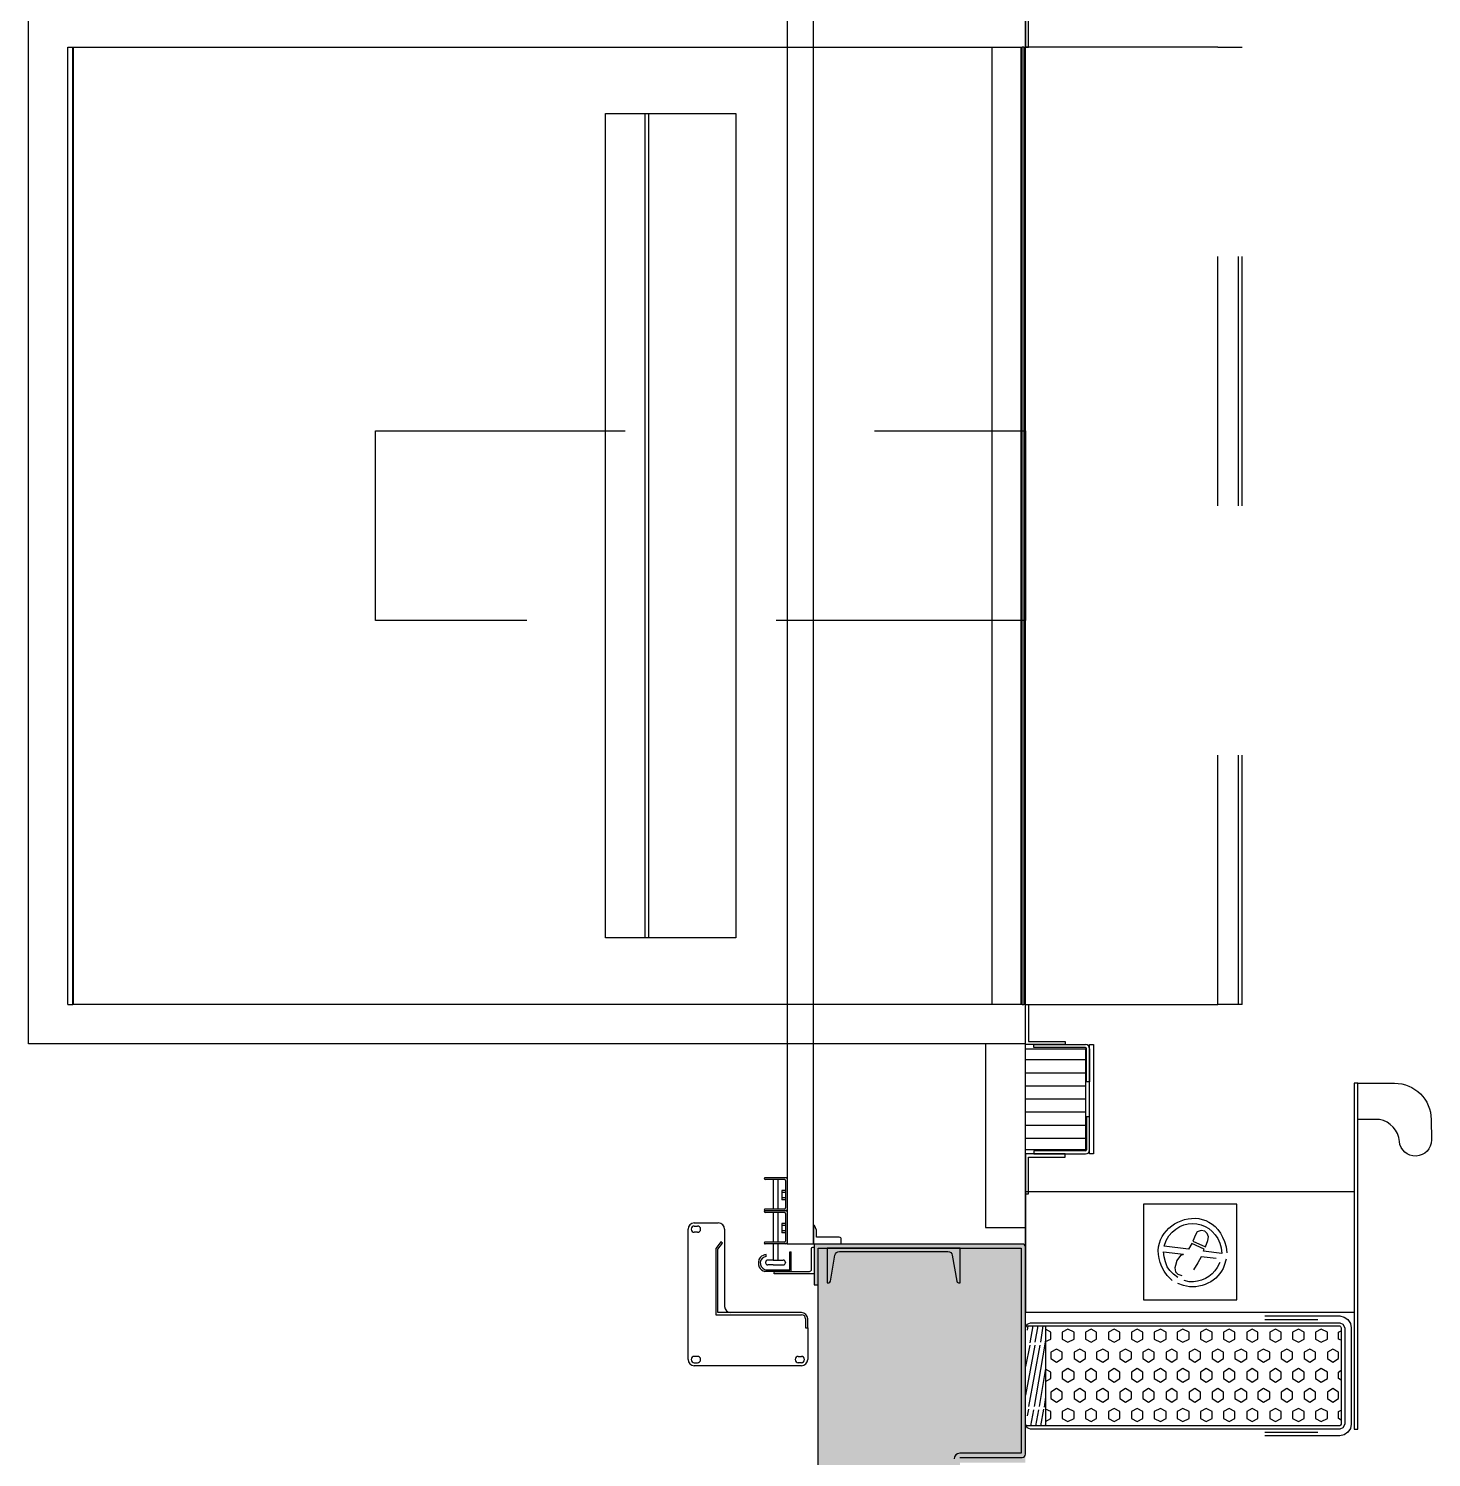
# Model space of a CAD drawing. Header units: inches. Extents: x 2743 to 10591, y -1604 to 5792.
# Drawn here: x 5442.5 to 5548, y 432.5 to 540 of the extents above; entities that cross this region are included whole.
import ezdxf

# ---------------------------------------------------------------- set-up
doc = ezdxf.new("R2010")
doc.units = ezdxf.units.IN
doc.header["$LTSCALE"] = 0.1875
doc.header["$MEASUREMENT"] = 0
doc.linetypes.add('dash3', pattern=[200, 100, -100])
for name, color, linetype in [('1', 1, 'Continuous'), ('A-N-APP-SAN', 1, 'Continuous'), ('A-N-MUR-INT', 3, 'Continuous'), ('A-N-PORTE-EXT', 2, 'Continuous'), ('fill253', 253, 'Continuous'), ('PDF_Geometry', 7, 'Continuous'), ('S-N-ACIER', 4, 'Continuous')]:
    doc.layers.add(name, color=color, linetype=linetype)

msp = doc.modelspace()

# ---------------------------------------------------------------- hatches: boundary and pattern name
at = {"layer": 'fill253'}
h = msp.add_hatch(color=7, dxfattribs=at)
h.dxf.hatch_style = 1
edge = h.paths.add_edge_path()
edge.add_line((5512.5222, 423.81579), (5512.53528, 432.14633))
edge.add_line((5512.53528, 432.14633), (5517.44259, 432.14633))
edge.add_line((5517.44259, 432.14633), (5517.45769, 448.35085))
edge.add_arc((5517.22154, 448.35107), 0.23616, 359.9466027, 450.0156662)
edge.add_line((5517.22148, 448.58722), (5501.55039, 448.58725))
edge.add_line((5501.55039, 448.58725), (5501.55039, 445.52084))
edge.add_line((5501.55039, 445.52084), (5501.86535, 445.52084))
edge.add_line((5501.86535, 445.52084), (5501.86557, 429.42338))
edge.add_line((5501.86557, 429.42338), (5512.28623, 424.80004))
edge.add_line((5512.28623, 424.80004), (5512.28623, 423.81579))
edge.add_line((5512.28623, 423.81579), (5512.5222, 423.81579))

# ---------------------------------------------------------------- linework, layer by layer
at = {"color": 7}
for p, q in [((5499.53457, 556.60424), (5499.53457, 448.60332)), ((5501.50306, 448.60332), (5501.50306, 556.60424)), ((5499.53457, 448.60332), (5501.50306, 448.60332))]:
    msp.add_line(p, q, dxfattribs=at)
for points in [[(5501.55039, 446.34191), (5498.55828, 446.34191), (5498.55828, 446.4364, -0.414213562), (5498.65277, 446.53089), (5501.21142, 446.53089, 0.414213562), (5501.36142, 446.68089), (5501.36142, 448.25529, -0.414213562), (5501.45591, 448.34978), (5501.55039, 448.34978)], [(5512.53528, 445.67387), (5512.53528, 448.27229), (5502.53532, 448.27229), (5502.53532, 445.67387), (5502.65604, 445.67387, 0.366587783), (5502.79413, 445.79083), (5503.12063, 447.74808, -0.366587783), (5503.45599, 448.03213), (5511.6146, 448.03213, -0.366587783), (5511.94997, 447.74808), (5512.27647, 445.79083, 0.366587783), (5512.41456, 445.67387)]]:
    msp.add_lwpolyline(points, format="xyb", close=True)
at = {"layer": '1', "color": 7}
for p, q in [((5499.44395, 453.56998), (5497.86891, 453.56998)), ((5499.32312, 453.44915), (5497.86891, 453.44915)), ((5498.47519, 453.44915), (5498.47519, 451.20748)), ((5498.83767, 453.44915), (5498.83767, 451.20748)), ((5499.53457, 453.47936), (5499.53457, 451.17727)), ((5499.41374, 452.61151), (5499.13022, 452.61151)), ((5499.13022, 452.61151), (5499.13022, 451.90668)), ((5499.41374, 452.45846), (5499.13022, 452.45846)), ((5499.41374, 453.35853), (5499.41374, 451.2981)), ((5499.41374, 452.05973), (5499.13022, 452.05973)), ((5499.41374, 451.90668), (5499.13022, 451.90668)), ((5499.32312, 451.20748), (5497.86891, 451.20748)), ((5499.44395, 451.08665), (5497.86891, 451.08665)), ((5499.44395, 451.08665), (5497.86891, 451.08665)), ((5499.32312, 450.96583), (5497.86891, 450.96583)), ((5498.47519, 450.96583), (5498.47519, 448.72415)), ((5498.83767, 450.96583), (5498.83767, 448.72415)), ((5499.41374, 450.87521), (5499.41374, 448.81477)), ((5499.53457, 450.99603), (5499.53457, 448.69394)), ((5499.41374, 450.12818), (5499.13022, 450.12818)), ((5499.13022, 450.12818), (5499.13022, 449.42335)), ((5499.41374, 449.97513), (5499.13022, 449.97513)), ((5499.41374, 449.5764), (5499.13022, 449.5764)), ((5499.41374, 449.42335), (5499.13022, 449.42335)), ((5501.59084, 449.97109), (5501.50306, 449.97109)), ((5501.50306, 449.97109), (5501.50306, 448.60332)), ((5501.73213, 449.62629), (5501.59084, 449.97109)), ((5501.73213, 449.09364), (5501.73213, 449.62629)), ((5499.32312, 448.72415), (5497.86891, 448.72415)), ((5499.44395, 448.60332), (5497.86891, 448.60332)), ((5498.47519, 448.60332), (5498.47519, 447.3764)), ((5498.83767, 448.60332), (5498.83767, 447.3764)), ((5501.50306, 448.60332), (5503.59815, 448.60454)), ((5503.45382, 449.09364), (5501.73213, 449.09364)), ((5503.59815, 448.60454), (5503.59815, 448.94354)), ((5497.9057, 447.19516), (5497.9057, 447.18307)), ((5497.9582, 447.65366), (5497.9582, 447.78882)), ((5498.47519, 447.01392), (5498.07485, 447.01392)), ((5498.47519, 447.3764), (5498.08694, 447.3764)), ((5498.47519, 447.3764), (5498.83767, 447.3764)), ((5498.47519, 447.01392), (5498.83767, 447.01392)), ((5498.83767, 447.3764), (5499.22592, 447.3764)), ((5498.83767, 447.01392), (5499.238, 447.01392)), ((5499.40716, 447.19516), (5499.40716, 447.18307)), ((5499.72573, 446.64615), (5499.72573, 447.99625)), ((5499.72573, 447.99625), (5499.8401, 447.99625)), ((5499.8401, 446.53089), (5499.8401, 447.99625)), ((5499.8401, 446.53089), (5497.85537, 446.53089)), ((5498.01587, 446.64615), (5499.72573, 446.64615))]:
    msp.add_line(p, q, dxfattribs=at)
for centre, radius, start, end in [((5497.86891, 453.50957), 0.06041, 90.000005, 270.00001), ((5499.32312, 453.35853), 0.09062, 0.0000025, 90.000005), ((5499.44395, 453.47936), 0.09062, 0.0000025, 90.000005), ((5499.32312, 451.2981), 0.09062, 270.00001, 0.0000025), ((5497.86891, 451.14707), 0.06041, 90.000005, 270.00001), ((5497.86891, 451.02624), 0.06041, 90.000005, 270.00001), ((5499.32312, 450.87521), 0.09062, 0.0000025, 90.000005), ((5499.44395, 451.17727), 0.09062, 270.00001, 0.0000025), ((5499.44395, 450.99603), 0.09062, 0.0000025, 90.000005), ((5497.86891, 448.66374), 0.06041, 90.000005, 270.00001), ((5499.32312, 448.81477), 0.09062, 270.00001, 0.0000025), ((5499.44395, 448.69394), 0.09062, 270.00001, 0.0000025), ((5503.44793, 448.94354), 0.15021, 0, 87.7543342), ((5498.0771, 447.14544), 0.71537, 142.4074318, 204.8686921), ((5498.01587, 447.14957), 0.50738, 96.5271114, 249.4491456), ((5498.01587, 447.07578), 0.71537, 94.6243436, 134.9736588), ((5498.08694, 447.19516), 0.18124, 90.000005, 180.0000007), ((5498.07485, 447.18307), 0.16916, 180.0000007, 270.00001), ((5499.22592, 447.19516), 0.18124, 0.0000025, 90.000005), ((5499.238, 447.18307), 0.16916, 270.00001, 0.0000025), ((5498.03494, 447.22335), 0.71537, 211.9683459, 255.4621163), ((5498.01392, 447.22026), 0.57411, 251.9266191, 270)]:
    msp.add_arc(centre, radius, start, end, dxfattribs=at)
at = {"layer": 'A-N-APP-SAN', "color": 7}
for p, q in [((5517.44904, 541.61443), (5517.44904, 538.60262)), ((5517.68526, 538.60262), (5517.68526, 541.37821)), ((5517.44904, 538.60262), (5517.68526, 538.60262)), ((5517.44116, 463.59096), (5517.44116, 466.60277)), ((5517.44116, 466.60277), (5517.67738, 466.60277)), ((5517.67738, 466.60277), (5517.67738, 463.82718)), ((5520.43328, 463.59096), (5517.44116, 463.59096)), ((5517.67738, 463.82718), (5520.43328, 463.82718)), ((5518.08541, 463.59096), (5521.95611, 463.59096)), ((5518.08541, 463.35474), (5518.08541, 463.59096)), ((5521.95611, 463.35474), (5518.08541, 463.35474)), ((5520.43328, 463.82718), (5520.43328, 463.59096)), ((5522.03485, 460.79569), (5522.03485, 463.276)), ((5522.27107, 455.36263), (5522.27107, 463.59096)), ((5522.27107, 463.59096), (5522.56634, 463.59096)), ((5522.27107, 463.276), (5522.27107, 460.79569)), ((5522.56634, 463.59096), (5522.56634, 455.36263)), ((5522.27107, 460.79569), (5522.03485, 460.79569)), ((5522.27107, 458.1579), (5522.03485, 458.1579)), ((5522.03485, 458.1579), (5522.03485, 455.67759)), ((5522.27107, 455.67759), (5522.27107, 458.1579)), ((5521.95611, 455.59885), (5518.08541, 455.59885)), ((5518.08541, 455.59885), (5518.08541, 455.36263)), ((5520.43328, 455.36263), (5517.44116, 455.36263)), ((5517.44116, 455.36263), (5517.44116, 452.35083)), ((5517.67738, 452.35083), (5517.67738, 455.12641)), ((5517.67738, 455.12641), (5520.43328, 455.12641)), ((5518.08541, 455.36263), (5521.95611, 455.36263)), ((5520.43328, 455.12641), (5520.43328, 455.36263)), ((5522.56634, 455.36263), (5522.27107, 455.36263)), ((5517.44116, 452.35083), (5517.67738, 452.35083))]:
    msp.add_line(p, q, dxfattribs=at)
for centre, radius, start, end in [((5521.95611, 463.276), 0.31496, 0, 89.9999975), ((5521.95611, 463.276), 0.07874, 0, 89.9999975), ((5521.95611, 455.67759), 0.31496, 270.0000025, 360), ((5521.95611, 455.67759), 0.07874, 270.0000025, 360)]:
    msp.add_arc(centre, radius, start, end, dxfattribs=at)
at = {"layer": 'A-N-MUR-INT', "color": 7}
msp.add_line((5501.86557, 429.42338), (5501.86557, 445.52084), dxfattribs=at)
at = {"layer": 'A-N-PORTE-EXT', "color": 7}
for p, q in [((5517.44116, 448.35137), (5517.44116, 556.85436)), ((5442.49643, 463.65002), (5442.49643, 541.55537)), ((5445.44918, 466.60277), (5445.44918, 538.60262)), ((5445.44918, 538.60262), (5445.82443, 538.60262)), ((5445.82443, 538.60262), (5445.87574, 538.60262)), ((5445.82443, 466.60277), (5445.82443, 538.60262)), ((5445.87574, 466.60277), (5445.87574, 538.60262)), ((5445.87574, 538.60262), (5517.12297, 538.60262)), ((5514.94904, 466.60277), (5514.94904, 538.60262)), ((5517.12297, 466.60277), (5517.12297, 538.60262)), ((5517.12297, 538.60262), (5517.19675, 538.60262)), ((5517.32695, 538.60262), (5517.19675, 538.60262)), ((5517.19675, 466.60277), (5517.19675, 538.60262)), ((5517.19675, 466.60277), (5517.19675, 538.60262)), ((5517.32695, 538.60262), (5517.32695, 466.60277)), ((5517.32695, 538.60262), (5517.44904, 538.60262)), ((5517.44904, 466.60277), (5517.44904, 538.60262)), ((5485.88199, 533.60263), (5495.66339, 533.60263)), ((5485.88199, 471.60276), (5485.88199, 533.60263)), ((5488.83021, 533.60263), (5488.83021, 471.60276)), ((5489.10888, 533.60263), (5489.10888, 471.60276)), ((5495.66339, 533.60263), (5495.66339, 471.60276)), ((5495.66339, 471.60276), (5485.88199, 471.60276)), ((5445.44918, 466.60277), (5445.82443, 466.60277)), ((5445.87574, 466.60277), (5445.82443, 466.60277)), ((5517.12297, 466.60277), (5445.87574, 466.60277)), ((5517.19675, 466.60277), (5517.12297, 466.60277)), ((5517.19675, 466.60277), (5517.32695, 466.60277)), ((5517.44904, 466.60277), (5517.32695, 466.60277)), ((5517.44116, 463.65002), (5442.49643, 463.65002)), ((5517.44116, 463.65002), (5514.44904, 463.65002)), ((5514.44904, 463.65002), (5514.44904, 449.82803)), ((5517.44116, 449.82803), (5517.44116, 463.65002)), ((5517.44116, 455.67759), (5517.44116, 463.276)), ((5517.44116, 463.276), (5521.95611, 463.276)), ((5521.95611, 463.276), (5521.95611, 455.67759)), ((5521.95611, 462.42955), (5517.44116, 462.42955)), ((5521.95611, 461.4453), (5517.44116, 461.4453)), ((5521.95611, 460.46105), (5517.44116, 460.46105)), ((5521.95611, 459.4768), (5517.44116, 459.4768)), ((5521.95611, 458.49255), (5517.44116, 458.49255)), ((5521.95611, 457.5083), (5517.44116, 457.5083)), ((5521.95611, 456.52405), (5517.44116, 456.52405)), ((5521.95611, 455.67759), (5517.44116, 455.67759)), ((5492.07717, 439.901), (5492.07717, 449.7061)), ((5492.54961, 450.17854), (5494.35473, 450.17854)), ((5492.54961, 449.94232), (5492.78583, 449.94232)), ((5492.78583, 449.46988), (5492.54961, 449.46988)), ((5494.82717, 449.7061), (5494.82717, 443.90099)), ((5514.44904, 449.82803), (5517.44116, 449.82803)), ((5494.54439, 448.75309), (5494.15788, 448.24545)), ((5494.15788, 448.24545), (5494.15788, 443.27107)), ((5494.31536, 448.19232), (5494.66969, 448.65769)), ((5494.31536, 443.42855), (5494.31536, 448.19232)), ((5494.66969, 448.65769), (5494.54439, 448.75309)), ((5494.15788, 443.27107), (5495.29961, 443.27107)), ((5495.29961, 443.42855), (5494.31536, 443.42855)), ((5500.60472, 443.42855), (5495.29961, 443.42855)), ((5495.29961, 443.27107), (5500.60472, 443.27107)), ((5500.91968, 442.95611), (5500.91968, 442.27839)), ((5501.07716, 442.27839), (5501.07716, 442.95611)), ((5500.91968, 442.27839), (5501.07716, 442.27839)), ((5501.07716, 442.27839), (5501.07716, 439.901)), ((5492.78583, 440.13722), (5492.54961, 440.13722)), ((5492.54961, 439.66478), (5492.78583, 439.66478)), ((5500.3685, 440.13722), (5500.60472, 440.13722)), ((5500.60472, 439.66478), (5500.3685, 439.66478)), ((5500.60472, 439.42856), (5492.54961, 439.42856))]:
    msp.add_line(p, q, dxfattribs=at)
at = {"layer": 'A-N-PORTE-EXT', "color": 7, "linetype": 'dash3'}
for p, q in [((5531.92109, 538.60262), (5517.44904, 538.60262)), ((5531.92109, 466.60277), (5531.92109, 538.60262)), ((5531.92109, 538.60262), (5533.4595, 538.60262)), ((5533.4595, 466.60277), (5533.4595, 538.60262)), ((5533.4595, 538.60262), (5533.74789, 538.60262)), ((5533.74789, 466.60277), (5533.74789, 538.60262)), ((5468.59087, 509.72867), (5517.44904, 509.72867)), ((5468.59087, 495.47673), (5468.59087, 509.72867)), ((5517.44904, 509.72867), (5517.44904, 495.47673)), ((5517.44904, 495.47673), (5468.59087, 495.47673)), ((5517.44904, 466.60277), (5531.92109, 466.60277)), ((5533.4595, 466.60277), (5531.92109, 466.60277)), ((5533.74789, 466.60277), (5533.4595, 466.60277))]:
    msp.add_line(p, q, dxfattribs=at)
at = {"layer": 'A-N-PORTE-EXT', "color": 7}
for centre, radius, start, end in [((5492.54961, 449.7061), 0.47244, 90, 180), ((5492.54961, 449.7061), 0.23622, 90, 270), ((5492.78583, 449.7061), 0.23622, 270, 90), ((5494.35473, 449.7061), 0.47244, 0, 90), ((5495.29961, 443.90099), 0.47244, 180, 270), ((5500.60472, 442.95611), 0.47244, 0, 90), ((5500.60472, 442.95611), 0.31496, 0, 90), ((5492.54961, 439.901), 0.47244, 180, 270), ((5492.54961, 439.901), 0.23622, 90, 270), ((5492.78583, 439.901), 0.23622, 270, 90), ((5500.3685, 439.901), 0.23622, 90, 270), ((5500.60472, 439.901), 0.23622, 270, 90), ((5500.60472, 439.901), 0.47244, 270, 0)]:
    msp.add_arc(centre, radius, start, end, dxfattribs=at)
at = {"layer": 'PDF_Geometry', "color": 7, "lineweight": 25}
for points in [[(5542.16864, 460.68471), (5542.16864, 434.67251), (5542.45071, 434.67251), (5542.45071, 460.68471)], [(5526.32583, 444.38781), (5533.33051, 444.38781), (5533.33051, 451.58055), (5526.32583, 451.58055)], [(5531.16799, 448.85389), (5531.215, 449.13596), (5531.12098, 449.37101), (5530.93293, 449.55906), (5530.65087, 449.60607), (5530.3688, 449.51205), (5530.22777, 449.27699), (5530.03972, 448.80688), (5530.97995, 448.38378)], [(5518.94505, 442.28834), (5518.94505, 434.95457), (5518.85102, 434.90756), (5517.58172, 434.90756), (5517.4877, 434.95457), (5517.44069, 435.0486), (5517.44069, 442.28834), (5517.4877, 442.38236), (5517.58172, 442.42937), (5518.85102, 442.42937), (5518.94505, 442.38236)], [(5520.21435, 441.95926), (5520.21435, 441.44214), (5520.63746, 441.20708), (5521.10757, 441.44214), (5521.10757, 441.95926), (5520.63746, 442.19432)], [(5521.95377, 441.95926), (5521.95377, 441.44214), (5522.37687, 441.20708), (5522.79998, 441.44214), (5522.79998, 441.95926), (5522.37687, 442.19432)], [(5523.69319, 441.95926), (5523.69319, 441.44214), (5524.11629, 441.20708), (5524.5394, 441.44214), (5524.5394, 441.95926), (5524.11629, 442.19432)], [(5525.43261, 441.95926), (5525.43261, 441.44214), (5525.85571, 441.20708), (5526.27881, 441.44214), (5526.27881, 441.95926), (5525.85571, 442.19432)], [(5527.12502, 441.95926), (5527.12502, 441.44214), (5527.59513, 441.20708), (5528.01823, 441.44214), (5528.01823, 441.95926), (5527.59513, 442.19432)], [(5528.86444, 441.95926), (5528.86444, 441.44214), (5529.28754, 441.20708), (5529.75765, 441.44214), (5529.75765, 441.95926), (5529.28754, 442.19432)], [(5530.60386, 441.95926), (5530.60386, 441.44214), (5531.02696, 441.20708), (5531.49707, 441.44214), (5531.49707, 441.95926), (5531.02696, 442.19432)], [(5532.34327, 441.95926), (5532.34327, 441.44214), (5532.76638, 441.20708), (5533.18948, 441.44214), (5533.18948, 441.95926), (5532.76638, 442.19432)], [(5534.08269, 441.95926), (5534.08269, 441.44214), (5534.5058, 441.20708), (5534.9289, 441.44214), (5534.9289, 441.95926), (5534.5058, 442.19432)], [(5535.82211, 441.95926), (5535.82211, 441.44214), (5536.24521, 441.20708), (5536.66832, 441.44214), (5536.66832, 441.95926), (5536.24521, 442.19432)], [(5537.51452, 441.95926), (5537.51452, 441.44214), (5537.98463, 441.20708), (5538.40774, 441.44214), (5538.40774, 441.95926), (5537.98463, 442.19432)], [(5539.25394, 441.95926), (5539.25394, 441.44214), (5539.67704, 441.20708), (5540.14715, 441.44214), (5540.14715, 441.95926), (5539.67704, 442.19432)], [(5519.36815, 440.4549), (5519.36815, 439.98478), (5519.79125, 439.70272), (5520.21435, 439.98478), (5520.21435, 440.4549), (5519.79125, 440.68995)], [(5521.10757, 440.4549), (5521.10757, 439.98478), (5521.53067, 439.70272), (5521.95377, 439.98478), (5521.95377, 440.4549), (5521.53067, 440.68995)], [(5522.79998, 440.4549), (5522.79998, 439.98478), (5523.27009, 439.70272), (5523.69319, 439.98478), (5523.69319, 440.4549), (5523.27009, 440.68995)], [(5524.5394, 440.4549), (5524.5394, 439.98478), (5524.9625, 439.70272), (5525.43261, 439.98478), (5525.43261, 440.4549), (5524.9625, 440.68995)], [(5526.27881, 440.4549), (5526.27881, 439.98478), (5526.70192, 439.70272), (5527.12502, 439.98478), (5527.12502, 440.4549), (5526.70192, 440.68995)], [(5528.01823, 440.4549), (5528.01823, 439.98478), (5528.44133, 439.70272), (5528.86444, 439.98478), (5528.86444, 440.4549), (5528.44133, 440.68995)], [(5529.75765, 440.4549), (5529.75765, 439.98478), (5530.18075, 439.70272), (5530.60386, 439.98478), (5530.60386, 440.4549), (5530.18075, 440.68995)], [(5531.49707, 440.4549), (5531.49707, 439.98478), (5531.92017, 439.70272), (5532.34327, 439.98478), (5532.34327, 440.4549), (5531.92017, 440.68995)], [(5533.18948, 440.4549), (5533.18948, 439.98478), (5533.65959, 439.70272), (5534.08269, 439.98478), (5534.08269, 440.4549), (5533.65959, 440.68995)], [(5534.9289, 440.4549), (5534.9289, 439.98478), (5535.352, 439.70272), (5535.82211, 439.98478), (5535.82211, 440.4549), (5535.352, 440.68995)], [(5536.66832, 440.4549), (5536.66832, 439.98478), (5537.09142, 439.70272), (5537.51452, 439.98478), (5537.51452, 440.4549), (5537.09142, 440.68995)], [(5538.40774, 440.4549), (5538.40774, 439.98478), (5538.83084, 439.70272), (5539.25394, 439.98478), (5539.25394, 440.4549), (5538.83084, 440.68995)], [(5540.14715, 440.4549), (5540.14715, 439.98478), (5540.57026, 439.70272), (5540.99336, 439.98478), (5540.99336, 440.4549), (5540.57026, 440.68995)], [(5520.21435, 438.95054), (5520.21435, 438.48042), (5520.63746, 438.19835), (5521.10757, 438.48042), (5521.10757, 438.95054), (5520.63746, 439.2326)], [(5521.95377, 438.95054), (5521.95377, 438.48042), (5522.37687, 438.19835), (5522.79998, 438.48042), (5522.79998, 438.95054), (5522.37687, 439.2326)], [(5523.69319, 438.95054), (5523.69319, 438.48042), (5524.11629, 438.19835), (5524.5394, 438.48042), (5524.5394, 438.95054), (5524.11629, 439.2326)], [(5525.43261, 438.95054), (5525.43261, 438.48042), (5525.85571, 438.19835), (5526.27881, 438.48042), (5526.27881, 438.95054), (5525.85571, 439.2326)], [(5527.12502, 438.95054), (5527.12502, 438.48042), (5527.59513, 438.19835), (5528.01823, 438.48042), (5528.01823, 438.95054), (5527.59513, 439.2326)], [(5528.86444, 438.95054), (5528.86444, 438.48042), (5529.28754, 438.19835), (5529.75765, 438.48042), (5529.75765, 438.95054), (5529.28754, 439.2326)], [(5530.60386, 438.95054), (5530.60386, 438.48042), (5531.02696, 438.19835), (5531.49707, 438.48042), (5531.49707, 438.95054), (5531.02696, 439.2326)], [(5532.34327, 438.95054), (5532.34327, 438.48042), (5532.76638, 438.19835), (5533.18948, 438.48042), (5533.18948, 438.95054), (5532.76638, 439.2326)], [(5534.08269, 438.95054), (5534.08269, 438.48042), (5534.5058, 438.19835), (5534.9289, 438.48042), (5534.9289, 438.95054), (5534.5058, 439.2326)], [(5535.82211, 438.95054), (5535.82211, 438.48042), (5536.24521, 438.19835), (5536.66832, 438.48042), (5536.66832, 438.95054), (5536.24521, 439.2326)], [(5537.51452, 438.95054), (5537.51452, 438.48042), (5537.98463, 438.19835), (5538.40774, 438.48042), (5538.40774, 438.95054), (5537.98463, 439.2326)], [(5539.25394, 438.95054), (5539.25394, 438.48042), (5539.67704, 438.19835), (5540.14715, 438.48042), (5540.14715, 438.95054), (5539.67704, 439.2326)], [(5519.36815, 437.44617), (5519.36815, 436.97606), (5519.79125, 436.69399), (5520.21435, 436.97606), (5520.21435, 437.44617), (5519.79125, 437.72824)], [(5521.10757, 437.44617), (5521.10757, 436.97606), (5521.53067, 436.69399), (5521.95377, 436.97606), (5521.95377, 437.44617), (5521.53067, 437.72824)], [(5522.79998, 437.44617), (5522.79998, 436.97606), (5523.27009, 436.69399), (5523.69319, 436.97606), (5523.69319, 437.44617), (5523.27009, 437.72824)], [(5524.5394, 437.44617), (5524.5394, 436.97606), (5524.9625, 436.69399), (5525.43261, 436.97606), (5525.43261, 437.44617), (5524.9625, 437.72824)], [(5526.27881, 437.44617), (5526.27881, 436.97606), (5526.70192, 436.69399), (5527.12502, 436.97606), (5527.12502, 437.44617), (5526.70192, 437.72824)], [(5528.01823, 437.44617), (5528.01823, 436.97606), (5528.44133, 436.69399), (5528.86444, 436.97606), (5528.86444, 437.44617), (5528.44133, 437.72824)], [(5529.75765, 437.44617), (5529.75765, 436.97606), (5530.18075, 436.69399), (5530.60386, 436.97606), (5530.60386, 437.44617), (5530.18075, 437.72824)], [(5531.49707, 437.44617), (5531.49707, 436.97606), (5531.92017, 436.69399), (5532.34327, 436.97606), (5532.34327, 437.44617), (5531.92017, 437.72824)], [(5533.18948, 437.44617), (5533.18948, 436.97606), (5533.65959, 436.69399), (5534.08269, 436.97606), (5534.08269, 437.44617), (5533.65959, 437.72824)], [(5534.9289, 437.44617), (5534.9289, 436.97606), (5535.352, 436.69399), (5535.82211, 436.97606), (5535.82211, 437.44617), (5535.352, 437.72824)], [(5536.66832, 437.44617), (5536.66832, 436.97606), (5537.09142, 436.69399), (5537.51452, 436.97606), (5537.51452, 437.44617), (5537.09142, 437.72824)], [(5538.40774, 437.44617), (5538.40774, 436.97606), (5538.83084, 436.69399), (5539.25394, 436.97606), (5539.25394, 437.44617), (5538.83084, 437.72824)], [(5540.14715, 437.44617), (5540.14715, 436.97606), (5540.57026, 436.69399), (5540.99336, 436.97606), (5540.99336, 437.44617), (5540.57026, 437.72824)], [(5520.21435, 435.98882), (5520.21435, 435.4717), (5520.63746, 435.23664), (5521.10757, 435.4717), (5521.10757, 435.98882), (5520.63746, 436.22388)], [(5521.95377, 435.98882), (5521.95377, 435.4717), (5522.37687, 435.23664), (5522.79998, 435.4717), (5522.79998, 435.98882), (5522.37687, 436.22388)], [(5523.69319, 435.98882), (5523.69319, 435.4717), (5524.11629, 435.23664), (5524.5394, 435.4717), (5524.5394, 435.98882), (5524.11629, 436.22388)], [(5525.43261, 435.98882), (5525.43261, 435.4717), (5525.85571, 435.23664), (5526.27881, 435.4717), (5526.27881, 435.98882), (5525.85571, 436.22388)], [(5527.12502, 435.98882), (5527.12502, 435.4717), (5527.59513, 435.23664), (5528.01823, 435.4717), (5528.01823, 435.98882), (5527.59513, 436.22388)], [(5528.86444, 435.98882), (5528.86444, 435.4717), (5529.28754, 435.23664), (5529.75765, 435.4717), (5529.75765, 435.98882), (5529.28754, 436.22388)], [(5530.60386, 435.98882), (5530.60386, 435.4717), (5531.02696, 435.23664), (5531.49707, 435.4717), (5531.49707, 435.98882), (5531.02696, 436.22388)], [(5532.34327, 435.98882), (5532.34327, 435.4717), (5532.76638, 435.23664), (5533.18948, 435.4717), (5533.18948, 435.98882), (5532.76638, 436.22388)], [(5534.08269, 435.98882), (5534.08269, 435.4717), (5534.5058, 435.23664), (5534.9289, 435.4717), (5534.9289, 435.98882), (5534.5058, 436.22388)], [(5535.82211, 435.98882), (5535.82211, 435.4717), (5536.24521, 435.23664), (5536.66832, 435.4717), (5536.66832, 435.98882), (5536.24521, 436.22388)], [(5537.51452, 435.98882), (5537.51452, 435.4717), (5537.98463, 435.23664), (5538.40774, 435.4717), (5538.40774, 435.98882), (5537.98463, 436.22388)], [(5539.25394, 435.98882), (5539.25394, 435.4717), (5539.67704, 435.23664), (5540.14715, 435.4717), (5540.14715, 435.98882), (5539.67704, 436.22388)]]:
    msp.add_lwpolyline(points, close=True, dxfattribs=at)
msp.add_lwpolyline([(5542.45071, 460.68471), (5545.19581, 460.68471, -0.412347204), (5547.95507, 457.94297), (5547.97093, 456.41928, -0.964952252), (5545.56054, 456.30815, 0.338477073), (5544.06991, 457.95885), (5542.45071, 457.95885)], format="xyb", dxfattribs=at)
for points in [[(5542.16864, 452.50474), (5517.44069, 452.50474), (5517.44069, 443.46362), (5542.16864, 443.46362)], [(5532.15523, 448.28975), (5532.20224, 447.86665), (5530.83891, 448.0547), (5530.88592, 448.19573), (5529.9457, 448.61883), (5529.71064, 448.19573), (5527.8772, 448.43079), (5528.01823, 448.85389)], [(5532.53132, 448.38378), (5532.57833, 447.91366)], [(5528.91145, 446.08022), (5528.58237, 446.31528), (5528.3003, 446.59735), (5528.11226, 446.87941), (5527.97122, 447.2555), (5527.8772, 447.63159), (5527.83019, 448.00768), (5529.33455, 447.81964), (5529.28754, 447.77263), (5529.09949, 447.72562), (5528.81743, 447.34953), (5528.7234, 446.97344), (5528.67639, 446.78539), (5528.7234, 446.50332), (5528.91145, 446.31528), (5529.19352, 446.22125)], [(5531.77914, 447.49056), (5530.65087, 447.63159), (5530.41581, 447.16148), (5530.08673, 446.64436)], [(5532.06121, 447.20849), (5531.87316, 446.8324)], [(5532.53132, 447.44355), (5532.39029, 446.97344)], [(5528.48835, 445.84516), (5528.11226, 446.22125)], [(5529.33455, 445.46907), (5528.91145, 445.61011)], [(5529.75765, 445.75114), (5529.38156, 445.84516)], [(5535.44602, 443.18155), (5541.08738, 443.18155), (5541.41646, 443.08753), (5541.69853, 442.89949), (5541.88657, 442.61742), (5541.93358, 442.28834), (5541.93358, 435.0486), (5541.88657, 434.71952), (5541.69853, 434.43745), (5541.41646, 434.2494), (5541.08738, 434.15538), (5535.44602, 434.15538)], [(5535.44602, 442.89949), (5539.44198, 442.89949)], [(5517.44069, 442.28834), (5517.58172, 442.57041), (5517.81678, 442.66443), (5541.08738, 442.66443), (5541.32244, 442.57041), (5541.46347, 442.28834), (5541.46347, 435.0486), (5541.32244, 434.76653), (5541.08738, 434.67251), (5517.81678, 434.67251), (5517.58172, 434.76653), (5517.44069, 435.0486)], [(5517.44069, 442.33535), (5517.4877, 442.38236), (5517.58172, 442.42937), (5541.08738, 442.42937), (5541.13439, 442.38236), (5541.1814, 442.28834), (5541.1814, 438.66847), (5541.1814, 435.0486), (5541.13439, 434.95457), (5541.08738, 434.90756), (5517.58172, 434.90756), (5517.4877, 434.95457), (5517.44069, 435.00158)], [(5517.62873, 442.42937), (5517.58172, 442.10029)], [(5518.00482, 442.42937), (5517.76976, 441.16007)], [(5518.38091, 442.42937), (5518.14586, 441.20708)], [(5518.757, 442.42937), (5518.56896, 441.20708)], [(5518.94505, 441.25409), (5519.36815, 441.44214), (5519.36815, 441.95926), (5518.94505, 442.19432)], [(5541.1814, 441.34811), (5540.99336, 441.44214), (5540.99336, 441.95926), (5541.1814, 442.05328)], [(5517.76976, 440.97202), (5517.44069, 439.37364)], [(5518.14586, 440.97202), (5517.44069, 437.21112)], [(5518.52195, 440.97202), (5517.67574, 436.36491)], [(5518.94505, 441.39512), (5518.89804, 441.06605), (5518.09884, 436.36491)], [(5518.94505, 439.2326), (5518.47493, 436.36491)], [(5518.94505, 438.24537), (5519.36815, 438.48042), (5519.36815, 438.95054), (5518.94505, 439.18559)], [(5541.1814, 438.33939), (5540.99336, 438.48042), (5540.99336, 438.95054), (5541.1814, 439.09157)], [(5518.94505, 437.07008), (5518.85102, 436.3179)], [(5517.67574, 436.17687), (5517.58172, 435.65974)], [(5518.05183, 436.12986), (5517.81678, 434.90756)], [(5518.42792, 436.12986), (5518.19287, 434.90756)], [(5518.80401, 436.17687), (5518.56896, 434.90756)], [(5518.94505, 435.23664), (5519.36815, 435.4717), (5519.36815, 435.98882), (5518.94505, 436.17687)], [(5541.1814, 435.33066), (5540.99336, 435.4717), (5540.99336, 435.98882), (5541.1814, 436.08284)], [(5535.44602, 434.43745), (5539.44198, 434.43745)]]:
    msp.add_lwpolyline(points, dxfattribs=at)
for points in [[(5528.11226, 446.22125), (5525.43809, 449.7283), (5531.4242, 452.69158), (5532.53132, 448.38378)], [(5528.01823, 448.85389), (5529.07364, 450.83228), (5531.77287, 450.37862), (5532.15523, 448.28975)], [(5532.39029, 446.97344), (5532.01576, 445.80364), (5530.52629, 445.07261), (5529.33455, 445.46907)], [(5531.87316, 446.8324), (5531.46495, 446.08884), (5530.58975, 445.67827), (5529.75765, 445.75114)]]:
    msp.add_open_spline(points, degree=3, dxfattribs=at)
at = {"layer": 'S-N-ACIER', "color": 7}
for p, q in [((5517.20494, 448.58725), (5501.55039, 448.58725)), ((5501.55039, 448.58725), (5501.55039, 445.52084)), ((5501.86535, 445.52084), (5501.86535, 448.27229)), ((5501.86535, 448.27229), (5517.1262, 448.27229)), ((5517.1262, 448.27229), (5517.12504, 432.85502)), ((5517.43999, 432.77613), (5517.44116, 448.35088)), ((5501.55039, 445.52084), (5501.86535, 445.52084)), ((5517.12504, 432.85502), (5512.51861, 432.85496)), ((5512.51861, 432.54), (5517.20378, 432.54006))]:
    msp.add_line(p, q, dxfattribs=at)
for centre, radius, start, end in [((5517.20494, 448.35103), 0.23622, 359.9622692, 90), ((5512.51862, 432.42189), 0.43307, 90.0008353, 179.9999923), ((5517.20377, 432.77628), 0.23622, 270.000843, 359.9622692)]:
    msp.add_arc(centre, radius, start, end, dxfattribs=at)

doc.saveas('drawing.dxf')
